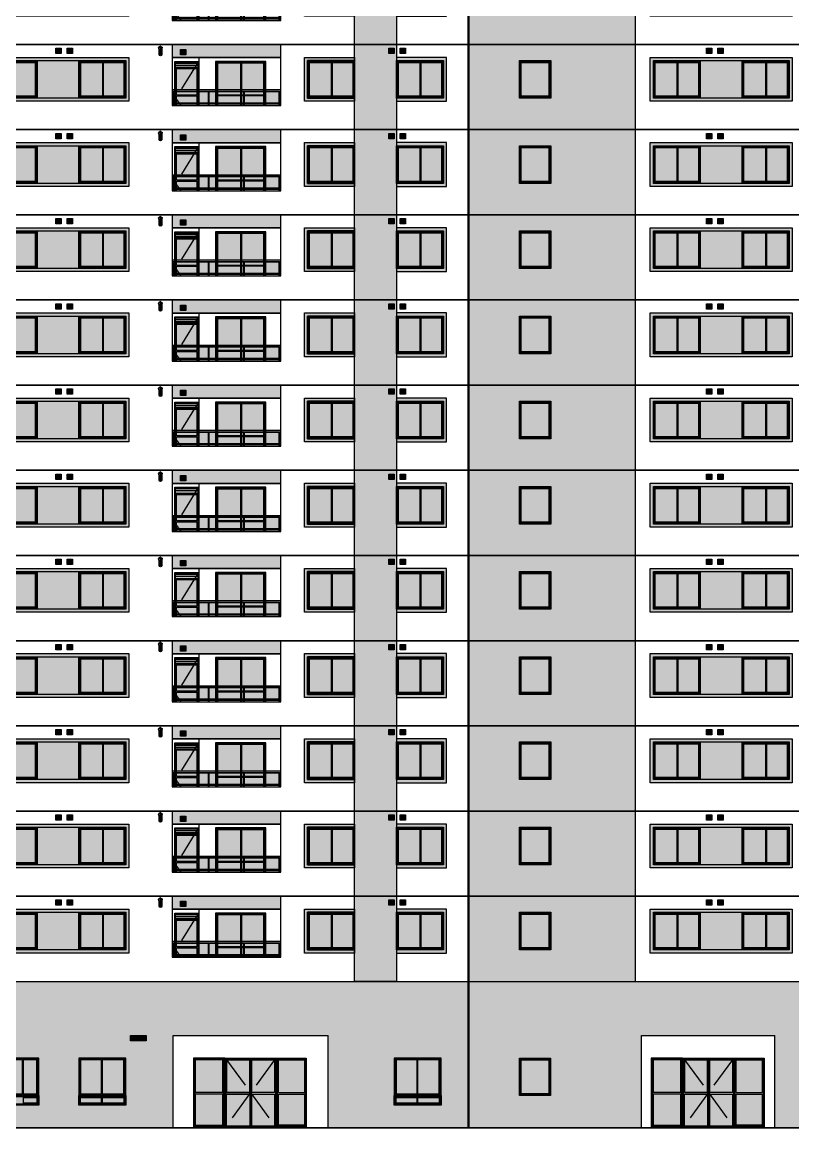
# Model space of a CAD drawing. Header units: metres. Extents: x -8678 to -7768, y 20 to 184.
# Drawn here: x -8319.98 to -8295.38, y 34.34 to 69.65 of the extents above; entities that cross this region are included whole.
import ezdxf
from ezdxf.xclip import XClip

# ---------------------------------------------------------------- set-up
doc = ezdxf.new("R2010")
doc.units = ezdxf.units.M
doc.header["$XCLIPFRAME"] = 0
doc.linetypes.add('CTE ELEV$0$DASHEDX2', pattern=[1.5, 1, -0.5])
for name, color, linetype in [('ARQ-DIM EMBASAM', 2, 'Continuous'), ('CTE ELEV$0$ARQ- FRISO', 7, 'Continuous'), ('CTE ELEV$0$ARQ-AUX', 7, 'Continuous'), ('CTE ELEV$0$ARQ-AUX1', 1, 'Continuous'), ('CTE ELEV$0$ARQ-AUX3', 3, 'Continuous'), ('CTE ELEV$0$ARQ-AUX4', 6, 'Continuous'), ('CTE ELEV$0$ARQ-CAX', 1, 'Continuous'), ('CTE ELEV$0$ARQ-PRJ', 7, 'CTE ELEV$0$DASHEDX2')]:
    doc.layers.add(name, color=color, linetype=linetype)
for name, color, linetype, true_color in [('CTE ELEV$0$COR CASTANHA', 7, 'Continuous', 0x92725d), ('CTE ELEV$0$COR CINZA FECHADO', 7, 'Continuous', 0x56534e), ('CTE ELEV$0$COR-CAIX', 7, 'Continuous', 0x45494e)]:
    doc.layers.add(name, color=color, linetype=linetype, true_color=true_color)

# ---------------------------------------------------------------- blocks, each defined once
blk = doc.blocks.new('CTE ELEV$0$V P DPL 160x220')
at = {"layer": 'CTE ELEV$0$COR CINZA FECHADO', "transparency": 33554687}
h = blk.add_hatch(color=256, dxfattribs=at)
h.dxf.hatch_style = 1
h.paths.add_polyline_path([(0, 2.2), (1.65, 2.2), (1.65, 0), (0, 0)])
h = blk.add_hatch(color=256, dxfattribs=at)
h.dxf.hatch_style = 1
h.paths.add_polyline_path([(0.861, 1.05), (0.855, 1.05), (0.855, 0.03), (1.59, 0.03), (1.59, 0.041)], flags=0)
h.paths.add_polyline_path([(1.59, 1.05), (0.861, 1.05), (1.59, 0.041)], flags=0)
h.paths.add_polyline_path([(1.62, 2.17), (0.825, 2.17), (0.825, 0), (1.62, 0)])
h.paths.add_polyline_path([(1.59, 1.1), (1.59, 2.14), (0.855, 2.14), (0.855, 1.1)], flags=16)
h.paths.add_polyline_path([(1.59, 1.05), (1.59, 0.03), (0.855, 0.03), (0.855, 1.05)], flags=16)
h.paths.add_polyline_path([(0.825, 2.17), (0.03, 2.17), (0.03, 0), (0.825, 0), (0.825, 1.099), (0.824, 1.1), (0.825, 1.101)])
h.paths.add_polyline_path([(0.795, 2.14), (0.06, 2.14), (0.06, 1.1), (0.795, 1.1)], flags=16)
h.paths.add_polyline_path([(0.795, 1.05), (0.795, 0.03), (0.795, 0.03), (0.06, 0.03), (0.06, 1.05)], flags=16)
h = blk.add_hatch(color=254, dxfattribs=at)
h.dxf.hatch_style = 1
h.paths.add_polyline_path([(0.06, 1.1), (0.795, 1.1), (0.795, 2.14), (0.06, 2.14)])
h.paths.add_polyline_path([(0.855, 2.14), (1.59, 2.14), (1.59, 1.1), (0.855, 1.1)])
edge = h.paths.add_edge_path()
edge.add_line((0.795, 1.05), (0.795, 0.03))
edge.add_line((0.855, 1.05), (0.855, 0.03))
h = blk.add_hatch(color=254, dxfattribs=at)
h.dxf.hatch_style = 1
h.paths.add_polyline_path([(0.788, 1.05), (0.06, 1.05), (0.06, 0.042)])
h.paths.add_polyline_path([(0.795, 1.05), (0.788, 1.05), (0.06, 0.042), (0.06, 0.03), (0.795, 0.03)])
h.paths.add_polyline_path([(0.861, 1.05), (0.855, 1.05), (0.855, 0.03), (1.59, 0.03), (1.59, 0.041)])
h.paths.add_polyline_path([(1.59, 1.05), (0.861, 1.05), (1.59, 0.041)], flags=17)
blk.add_line((0.795, 1.1), (0.06, 1.1, 0))
at = {"flags": 128}
for points in [[(0, 2.2), (1.65, 2.2), (1.65, 0), (0, 0), (0, 2.2)], [(0.06, 1.1), (0.06, 2.14), (0.782, 2.14)], [(0.795, 2.14), (0.795, 1.1)], [(0.825, 2.17), (0.825, 0)], [(0.855, 2.14), (1.59, 2.14), (1.59, 1.1)], [(0.855, 2.14), (0.855, 1.1)], [(0.795, 0.03), (0.06, 0.03), (0.06, 1.05)], [(0.795, 1.05), (0.795, 0.03)], [(1.59, 1.05), (1.59, 0.03), (0.855, 0.03)], [(0.855, 1.05), (0.855, 0.03)]]:
    blk.add_lwpolyline(points, dxfattribs=at)
blk.add_lwpolyline([(0.03, 2.17), (1.62, 2.17), (1.62, 0), (0.03, 0)], close=True, dxfattribs=at)
at = {"lineweight": -2}
for points in [[(0.06, 1.1), (0.795, 1.1), (0.795, 2.14), (0.06, 2.14)], [(0.855, 2.14), (1.59, 2.14), (1.59, 1.1), (0.855, 1.1)], [(0.795, 0.03), (0.06, 0.03), (0.06, 1.05), (0.795, 1.05)], [(0.855, 1.05), (1.59, 1.05), (1.59, 0.03), (0.855, 0.03)]]:
    blk.add_lwpolyline(points, close=True, dxfattribs=at)
at = {"layer": 'CTE ELEV$0$ARQ-PRJ'}
for points in [[(0.06, 2.14), (0.824, 1.1), (0.03, 0)], [(1.59, 2.14), (0.824, 1.1), (1.62, 0)]]:
    blk.add_lwpolyline(points, dxfattribs=at)
blk = doc.blocks.new('*U509')
at = {"layer": 'CTE ELEV$0$COR-CAIX', "transparency": 33554687}
h = blk.add_hatch(color=256, dxfattribs=at)
h.dxf.hatch_style = 1
h.paths.add_polyline_path([(0, 2.2), (0.95, 2.2), (0.95, 0), (0, 0)])
h = blk.add_hatch(color=254, dxfattribs=at)
h.dxf.hatch_style = 1
h.paths.add_polyline_path([(0.06, 1.1), (0.89, 1.1), (0.89, 2.14), (0.06, 2.14)])
h.paths.add_polyline_path([(0.06, 0.06), (0.89, 0.06), (0.89, 1.05), (0.06, 1.05)])
for points in [[(0, 2.2), (0.95, 2.2), (0.95, 0), (0, 0)], [(0.03, 2.17), (0.92, 2.17), (0.92, 0.03), (0.03, 0.03)]]:
    blk.add_lwpolyline(points, close=True)
for points in [[(0.06, 1.1), (0.06, 2.14), (0.89, 2.14), (0.89, 1.1)], [(0.06, 1.1), (0.89, 1.1)], [(0.89, 1.05), (0.89, 0.06), (0.06, 0.06), (0.06, 1.05)], [(0.06, 1.05), (0.89, 1.05)]]:
    blk.add_lwpolyline(points)
blk = doc.blocks.new('*U510')
at = {"layer": 'CTE ELEV$0$COR-CAIX', "transparency": 33554687}
h = blk.add_hatch(color=256, dxfattribs=at)
h.dxf.hatch_style = 1
h.paths.add_polyline_path([(0, 2.2), (1, 2.2), (1, 0), (0, 0)])
h = blk.add_hatch(color=254, dxfattribs=at)
h.dxf.hatch_style = 1
h.paths.add_polyline_path([(0.06, 1.1), (0.94, 1.1), (0.94, 2.14), (0.06, 2.14)])
h.paths.add_polyline_path([(0.06, 0.06), (0.94, 0.06), (0.94, 1.05), (0.06, 1.05)])
for points in [[(0, 2.2), (1, 2.2), (1, 0), (0, 0)], [(0.03, 2.17), (0.97, 2.17), (0.97, 0.03), (0.03, 0.03)]]:
    blk.add_lwpolyline(points, close=True)
for points in [[(0.06, 1.1), (0.06, 2.14), (0.94, 2.14), (0.94, 1.1)], [(0.06, 1.1), (0.94, 1.1)], [(0.94, 1.05), (0.94, 0.06), (0.06, 0.06), (0.06, 1.05)], [(0.06, 1.05), (0.94, 1.05)]]:
    blk.add_lwpolyline(points)
blk = doc.blocks.new('CTE ELEV$0$V J 150x120')
at = {"layer": 'CTE ELEV$0$COR-CAIX'}
h = blk.add_hatch(color=256, dxfattribs=at)
h.dxf.hatch_style = 1
h.paths.add_polyline_path([(1.5, 1.2), (0, 1.2), (0, 0), (1.5, 0)])
h = blk.add_hatch(color=254, dxfattribs=at)
h.dxf.hatch_style = 1
h.paths.add_polyline_path([(0.72, 1.14), (0.06, 1.14), (0.06, 0.06), (0.72, 0.06)])
h.paths.add_polyline_path([(0.75, 0.06), (1.44, 0.06), (1.44, 1.14), (0.75, 1.14)])
for points in [[(1.5, 1.2), (0, 1.2), (0, 0), (1.5, 0)], [(1.47, 1.17), (0.03, 1.17), (0.03, 0.03), (1.47, 0.03)]]:
    blk.add_lwpolyline(points, close=True)
for points in [[(0.72, 1.14), (0.06, 1.14), (0.06, 0.06), (0.72, 0.06)], [(0.72, 1.14), (0.72, 0.06)], [(0.75, 1.17), (0.75, 0.03)], [(0.75, 0.06), (1.44, 0.06), (1.44, 1.14), (0.75, 1.14)]]:
    blk.add_lwpolyline(points)
blk = doc.blocks.new('CTE ELEV$0$V J 100x120')
at = {"layer": 'CTE ELEV$0$COR-CAIX', "transparency": 33554687}
h = blk.add_hatch(color=256, dxfattribs=at)
h.dxf.hatch_style = 1
h.paths.add_polyline_path([(0, 1.2), (-1, 1.2), (-1, 0), (0, 0)])
h = blk.add_hatch(color=254, dxfattribs=at)
h.dxf.hatch_style = 1
h.paths.add_polyline_path([(-0.53, 1.14), (-0.94, 1.14), (-0.94, 0.06), (-0.53, 0.06)])
h.paths.add_polyline_path([(-0.06, 1.14), (-0.5, 1.14), (-0.5, 0.06), (-0.06, 0.06)])
at = {"elevation": 0}
for points in [[(0, 1.2), (-1, 1.2), (-1, 0), (0, 0)], [(-0.03, 1.17), (-0.97, 1.17), (-0.97, 0.03), (-0.03, 0.03)]]:
    blk.add_lwpolyline(points, close=True, dxfattribs=at)
for points in [[(-0.53, 1.14), (-0.94, 1.14), (-0.94, 0.06), (-0.53, 0.06)], [(-0.53, 1.14), (-0.53, 0.06)], [(-0.5, 1.17), (-0.5, 0.03)], [(-0.5, 0.06), (-0.06, 0.06), (-0.06, 1.14), (-0.5, 1.14)]]:
    blk.add_lwpolyline(points, dxfattribs=at)
blk = doc.blocks.new('CTE ELEV$0$ELEV 3 PUC')
at = {"layer": 'CTE ELEV$0$COR-CAIX', "transparency": 33554687}
h = blk.add_hatch(color=256, dxfattribs=at)
h.dxf.hatch_style = 1
h.paths.add_polyline_path([(33.218, 2.23), (34.218, 2.23), (34.218, 1.03), (33.218, 1.03)])
h = blk.add_hatch(color=254, dxfattribs=at)
h.dxf.hatch_style = 1
h.paths.add_polyline_path([(34.158, 2.17), (33.278, 2.17), (33.278, 1.09), (34.158, 1.09)])
at = {"layer": 'CTE ELEV$0$COR-CAIX'}
h = blk.add_hatch(color=256, dxfattribs=at)
h.dxf.hatch_style = 1
h.paths.add_polyline_path([(16.873, 1.03), (17.873, 1.03), (17.873, 0.73), (16.873, 0.73)])
h = blk.add_hatch(color=254, dxfattribs=at)
h.dxf.hatch_style = 1
h.paths.add_polyline_path([(17.343, 0.79), (17.343, 0.97), (16.933, 0.97), (16.933, 0.79)])
h.paths.add_polyline_path([(17.813, 0.79), (17.813, 0.97), (17.373, 0.97), (17.373, 0.79)])
h = blk.add_hatch(color=256, dxfattribs=at)
h.dxf.hatch_style = 1
h.paths.add_polyline_path([(19.153, 1.03), (20.653, 1.03), (20.653, 0.73), (19.153, 0.73)])
h = blk.add_hatch(color=254, dxfattribs=at)
h.dxf.hatch_style = 1
h.paths.add_polyline_path([(19.873, 0.79), (19.873, 0.97), (19.213, 0.97), (19.213, 0.79)])
h.paths.add_polyline_path([(20.593, 0.79), (20.593, 0.97), (19.903, 0.97), (19.903, 0.79)])
h = blk.add_hatch(color=256, dxfattribs=at)
h.dxf.hatch_style = 1
h.paths.add_polyline_path([(29.221, 1.03), (30.721, 1.03), (30.721, 0.73), (29.221, 0.73)])
h = blk.add_hatch(color=254, dxfattribs=at)
h.dxf.hatch_style = 1
h.paths.add_polyline_path([(29.941, 0.79), (29.941, 0.97), (29.281, 0.97), (29.281, 0.79)])
h.paths.add_polyline_path([(30.661, 0.79), (30.661, 0.97), (29.971, 0.97), (29.971, 0.79)])
at = {"layer": 'CTE ELEV$0$ARQ-AUX3'}
for p, q in [((31.575, 4.68, 0), (31.575, 0, 0)), ((31.605, 4.68, 0), (31.605, 0, 0)), ((22.168, 0, 0), (22.168, 2.955, 0)), ((27.117, 0, 0), (27.117, 2.955, 0)), ((37.118, 0, 0), (37.118, 2.955, 0)), ((41.378, 0, 0), (41.378, 2.955, 0))]:
    blk.add_line(p, q, dxfattribs=at)
at = {"layer": 'CTE ELEV$0$ARQ-AUX3', "elevation": 0}
for points in [[(22.168, 2.955), (27.117, 2.955)], [(37.118, 2.955), (41.378, 2.955)]]:
    blk.add_lwpolyline(points, dxfattribs=at)
at = {"layer": 'CTE ELEV$0$ARQ-CAX'}
for points in [[(33.218, 2.23), (34.218, 2.23), (34.218, 1.03), (33.218, 1.03)], [(33.248, 2.2), (34.188, 2.2), (34.188, 1.06), (33.248, 1.06)], [(33.278, 2.17), (34.158, 2.17), (34.158, 1.09), (33.278, 1.09)]]:
    blk.add_lwpolyline(points, close=True, dxfattribs=at)
at = {"layer": 'CTE ELEV$0$ARQ-CAX', "elevation": 0}
for points in [[(16.873, 1.03), (17.873, 1.03), (17.873, 0.73), (16.873, 0.73)], [(16.903, 1), (17.843, 1), (17.843, 0.76), (16.903, 0.76)], [(19.153, 1.03), (20.653, 1.03), (20.653, 0.73), (19.153, 0.73)], [(19.183, 1), (20.623, 1), (20.623, 0.76), (19.183, 0.76)], [(29.221, 1.03), (30.721, 1.03), (30.721, 0.73), (29.221, 0.73)], [(29.251, 1), (30.691, 1), (30.691, 0.76), (29.251, 0.76)]]:
    blk.add_lwpolyline(points, close=True, dxfattribs=at)
for points in [[(17.373, 0.97), (17.813, 0.97), (17.813, 0.79), (17.373, 0.79)], [(17.373, 0.97), (17.373, 0.79)], [(19.873, 0.79), (19.213, 0.79), (19.213, 0.97), (19.873, 0.97)], [(19.873, 0.97), (19.873, 0.79)], [(19.903, 0.97), (20.593, 0.97), (20.593, 0.79), (19.903, 0.79)], [(19.903, 0.97), (19.903, 0.79)], [(29.941, 0.79), (29.281, 0.79), (29.281, 0.97), (29.941, 0.97)], [(29.941, 0.97), (29.941, 0.79)], [(29.971, 0.97), (30.661, 0.97), (30.661, 0.79), (29.971, 0.79)], [(29.971, 0.97), (29.971, 0.79)]]:
    blk.add_lwpolyline(points, dxfattribs=at)
at = {"layer": 'Defpoints', "elevation": 0}
blk.add_lwpolyline([(0, 4.68), (58.15, 4.68)], dxfattribs=at)
at = {"layer": 'Defpoints'}
blk.add_lwpolyline([(58.15, 0), (0, 0)], dxfattribs=at)
at = {"layer": 'CTE ELEV$0$ARQ-CAX'}
for name, p in [('CTE ELEV$0$V J 100x120', (17.873, 1.03, 0)), ('CTE ELEV$0$V J 150x120', (19.153, 1.03, 0)), ('CTE ELEV$0$V P DPL 160x220', (23.814, 0.03, 0)), ('*U509', (25.464, 0.03, 0)), ('CTE ELEV$0$V J 150x120', (29.221, 1.03, 0)), ('CTE ELEV$0$V P DPL 160x220', (38.431, 0.03, 0)), ('*U509', (40.082, 0.03, 0))]:
    blk.add_blockref(name, p, dxfattribs=at)
at = {"layer": 'CTE ELEV$0$ARQ-CAX', "xscale": -1}
for p in [(23.813, 0.03, 0), (38.431, 0.03, 0)]:
    blk.add_blockref('*U510', p, dxfattribs=at)
blk = doc.blocks.new('CTE ELEV$0$V P 160x220')
at = {"layer": 'CTE ELEV$0$COR-CAIX'}
h = blk.add_hatch(color=256, dxfattribs=at)
h.dxf.hatch_style = 1
h.paths.add_polyline_path([(0, 2.175), (1.6, 2.175), (1.6, 0), (0, 0)])
h = blk.add_hatch(color=254, dxfattribs=at)
h.dxf.hatch_style = 1
h.paths.add_polyline_path([(0.77, 2.115), (0.06, 2.115), (0.06, 1.1), (0.77, 1.1)])
h.paths.add_polyline_path([(1.54, 2.115), (0.8, 2.115), (0.8, 1.1), (1.54, 1.1)])
h.paths.add_polyline_path([(1.54, 1.07), (0.8, 1.07), (0.8, 0.06), (1.54, 0.06)])
h.paths.add_polyline_path([(0.77, 1.07), (0.06, 1.07), (0.06, 0.06), (0.77, 0.06)])
at = {"layer": 'CTE ELEV$0$ARQ-CAX'}
for p, q in [((0.06, 1.1), (0.77, 1.1)), ((0.06, 1.07), (0.77, 1.07)), ((0.8, 1.1), (1.54, 1.1)), ((0.8, 1.07), (1.54, 1.07))]:
    blk.add_line(p, q, dxfattribs=at)
for points in [[(0, 2.175), (1.6, 2.175), (1.6, 0), (0, 0)], [(0.03, 2.145), (1.57, 2.145), (1.57, 0.03), (0.03, 0.03)]]:
    blk.add_lwpolyline(points, close=True, dxfattribs=at)
for points in [[(0.8, 2.145), (0.8, 0.03)], [(0.06, 1.1), (0.06, 2.115), (0.77, 2.115)], [(0.77, 2.115), (0.77, 1.1)], [(0.8, 2.115), (1.54, 2.115), (1.54, 1.1)], [(0.77, 0.06), (0.06, 0.06), (0.06, 1.07)], [(0.77, 1.07), (0.77, 0.06)], [(1.54, 1.07), (1.54, 0.06), (0.8, 0.06)]]:
    blk.add_lwpolyline(points, dxfattribs=at)
blk = doc.blocks.new('CTE ELEV$0$V P 80x220')
at = {"layer": 'CTE ELEV$0$ARQ-CAX'}
h = blk.add_hatch(dxfattribs=at)
h.set_pattern_fill('LINE', scale=0.02)
h.set_pattern_definition([(0, (0.74004, 2.16916), (0, 0.0635), [])])
h.paths.add_polyline_path([(0.74, 2.145), (0.03, 2.145), (0.03, 2), (0.74, 2)])
h.paths.add_polyline_path([(0.71, 0.2), (0.06, 0.2), (0.06, 0.03), (0.71, 0.03)])
at = {"layer": 'CTE ELEV$0$COR-CAIX'}
h = blk.add_hatch(color=256, dxfattribs=at)
h.dxf.hatch_style = 1
h.paths.add_polyline_path([(0.77, 0), (0.77, 2.175), (0, 2.175), (0, 0)])
h = blk.add_hatch(color=254, dxfattribs=at)
h.dxf.hatch_style = 1
h.paths.add_polyline_path([(0.71, 1.945), (0.154, 1.945), (0.678, 1.1), (0.71, 1.1)])
h.paths.add_polyline_path([(0.154, 1.945), (0.06, 1.945), (0.06, 1.1), (0.678, 1.1)])
h.paths.add_polyline_path([(0.71, 0.958), (0.71, 1.048), (0.697, 1.07), (0.06, 1.07), (0.06, 0.23), (0.193, 0.23)])
h.paths.add_polyline_path([(0.71, 0.958), (0.193, 0.23), (0.71, 0.23)], flags=17)
at = {"layer": 'CTE ELEV$0$ARQ-CAX'}
for points in [[(0.77, 0), (0.77, 2.175), (0, 2.175), (0, 0)], [(0.74, 2.145), (0.03, 2.145), (0.03, 1.975), (0.74, 1.975)]]:
    blk.add_lwpolyline(points, close=True, dxfattribs=at)
for points in [[(0.74, 0), (0.74, 1.975), (0.03, 1.975), (0.03, 0)], [(0.71, 1.1), (0.71, 1.945), (0.06, 1.945), (0.06, 1.1)], [(0.06, 1.1), (0.71, 1.1)], [(0.06, 1.07), (0.06, 0)], [(0.71, 1.07), (0.06, 1.07)], [(0.71, 0), (0.71, 1.07)], [(0.71, 0.23), (0.06, 0.23)], [(0.06, 0.2), (0.71, 0.2)], [(0.06, 0.03), (0.71, 0.03)], [(0, 0), (0.77, 0)]]:
    blk.add_lwpolyline(points, dxfattribs=at)
at = {"layer": 'CTE ELEV$0$ARQ-PRJ'}
blk.add_lwpolyline([(0.03, 2.145), (0.74, 1), (0.03, 0)], dxfattribs=at)
blk = doc.blocks.new('CTE ELEV$0$v grd 3.47')
at = {"layer": 'CTE ELEV$0$COR-CAIX'}
h = blk.add_hatch(color=256, dxfattribs=at)
h.dxf.hatch_style = 1
h.paths.add_polyline_path([(-3.47, 0.45), (0, 0.45), (0, 0.5), (-3.47, 0.5)])
h.paths.add_polyline_path([(-3.405, 0.45), (-3.435, 0.45), (-3.435, 0.01), (-3.405, 0.01)])
h.paths.add_polyline_path([(-2.322, 0.01), (-2.272, 0.01), (-2.272, 0), (-2.322, 0)])
h.paths.add_polyline_path([(-1.198, 0.01), (-1.148, 0.01), (-1.148, 0), (-1.198, 0)])
h.paths.add_polyline_path([(-1.158, 0.08), (-0.065, 0.08), (-0.065, 0.05), (-1.158, 0.05)])
h.paths.add_polyline_path([(-2.282, 0.08), (-1.188, 0.08), (-1.188, 0.05), (-2.282, 0.05)])
h.paths.add_polyline_path([(-1.188, 0.45), (-1.158, 0.45), (-1.158, 0.01), (-1.188, 0.01)])
h.paths.add_polyline_path([(-2.312, 0.45), (-2.282, 0.45), (-2.282, 0.01), (-2.312, 0.01)])
h.paths.add_polyline_path([(-3.405, 0.08), (-2.312, 0.08), (-2.312, 0.05), (-3.405, 0.05)])
h.paths.add_polyline_path([(-3.445, 0.01), (-3.395, 0.01), (-3.395, 0), (-3.445, 0)])
h.paths.add_polyline_path([(-0.075, 0.01), (-0.025, 0.01), (-0.025, 0), (-0.075, 0)])
h.paths.add_polyline_path([(-0.065, 0.45), (-0.035, 0.45), (-0.035, 0.01), (-0.065, 0.01)])
at = {"layer": 'CTE ELEV$0$COR-CAIX', "transparency": 33554610}
h = blk.add_hatch(color=254, dxfattribs=at)
h.dxf.hatch_style = 1
h.paths.add_polyline_path([(-2.312, 0.08), (-2.312, 0.45), (-3.405, 0.45), (-3.405, 0.08)])
h.paths.add_polyline_path([(-1.188, 0.08), (-1.188, 0.45), (-2.282, 0.45), (-2.282, 0.08)])
h.paths.add_polyline_path([(-1.158, 0.08), (-0.065, 0.08), (-0.065, 0.45), (-1.158, 0.45)])
at = {"ltscale": 0.05}
blk.add_lwpolyline([(0, 0.5), (0, 0.45), (-3.47, 0.45), (-3.47, 0.5)], close=True, dxfattribs=at)
for points in [[(-3.435, 0.45), (-3.405, 0.45), (-3.405, 0.01), (-3.435, 0.01)], [(-2.312, 0.45), (-2.282, 0.45), (-2.282, 0.01), (-2.312, 0.01)], [(-1.188, 0.45), (-1.158, 0.45), (-1.158, 0.01), (-1.188, 0.01)], [(-0.065, 0.45), (-0.035, 0.45), (-0.035, 0.01), (-0.065, 0.01)], [(-3.445, 0.01), (-3.395, 0.01), (-3.395, 0), (-3.445, 0)], [(-3.405, 0.08), (-2.312, 0.08), (-2.312, 0.05), (-3.405, 0.05)], [(-2.322, 0.01), (-2.272, 0.01), (-2.272, 0), (-2.322, 0)], [(-2.282, 0.08), (-1.188, 0.08), (-1.188, 0.05), (-2.282, 0.05)], [(-1.198, 0.01), (-1.148, 0.01), (-1.148, 0), (-1.198, 0)], [(-1.158, 0.08), (-0.065, 0.08), (-0.065, 0.05), (-1.158, 0.05)], [(-0.075, 0.01), (-0.025, 0.01), (-0.025, 0), (-0.075, 0)]]:
    blk.add_lwpolyline(points, close=True)
blk.add_lwpolyline([(-3.42, 0.45), (-0.05, 0.45)])
blk = doc.blocks.new('CTE ELEV$0$vp vento kit')
at = {"layer": 'CTE ELEV$0$ARQ-CAX', "transparency": 33554687}
h = blk.add_hatch(dxfattribs=at)
h.set_pattern_fill('LINE', scale=0.01)
h.set_pattern_definition([(0, (8794.04869, -68.72711), (0, 0.03175), [])])
h.paths.add_polyline_path([(-0.16, 0.16), (-0.01, 0.16), (-0.01, 0.01), (-0.16, 0.01)])
at = {"layer": 'CTE ELEV$0$COR-CAIX', "transparency": 33554687}
h = blk.add_hatch(color=256, dxfattribs=at)
h.dxf.hatch_style = 1
h.paths.add_polyline_path([(-0.17, 0.17), (0, 0.17), (0, 0), (-0.17, 0)])
at = {"layer": 'CTE ELEV$0$ARQ-CAX'}
for points in [[(-0.17, 0.17), (0, 0.17), (0, 0), (-0.17, 0)], [(-0.16, 0.16), (-0.01, 0.16), (-0.01, 0.01), (-0.16, 0.01)]]:
    blk.add_lwpolyline(points, close=True, dxfattribs=at)
blk = doc.blocks.new('CTE ELEV$0$V FR CHAPEU CHINES')
at = {"layer": 'CTE ELEV$0$ARQ-AUX'}
h = blk.add_hatch(color=8, dxfattribs=at)
h.dxf.hatch_style = 1
h.paths.add_polyline_path([(-0.01, 0.262), (-0.077, 0.212), (0.057, 0.212)])
h.paths.add_polyline_path([(0.03, 0.167), (-0.05, 0.167), (-0.05, -0.01, 1), (0.03, -0.01)])
h.paths.add_polyline_path([(-0.007, 0.212), (-0.012, 0.212), (-0.012, 0.167), (-0.007, 0.167)])
h.paths.add_polyline_path([(-0.072, 0.212), (-0.077, 0.212), (-0.06, 0.167), (-0.055, 0.167)])
h.paths.add_polyline_path([(0.057, 0.212), (0.052, 0.212), (0.035, 0.167), (0.04, 0.167)])
at = {"layer": 'CTE ELEV$0$ARQ-CAX'}
for p, q in [((0.04, 0.167), (-0.06, 0.167)), ((-0.05, 0.167), (-0.05, -0.01)), ((0.03, -0.01), (0.03, 0.167))]:
    blk.add_line(p, q, dxfattribs=at)
for points in [[(-0.01, 0.262), (-0.077, 0.212)], [(-0.06, 0.167), (-0.077, 0.212)], [(-0.055, 0.167), (-0.072, 0.212)], [(-0.01, 0.262), (0.057, 0.212)], [(0.035, 0.167), (0.052, 0.212)], [(0.04, 0.167), (0.057, 0.212)]]:
    blk.add_lwpolyline(points, dxfattribs=at)
at = {"layer": 'CTE ELEV$0$ARQ-CAX', "elevation": -0.007}
for points in [[(-0.077, 0.212), (0.057, 0.212)], [(-0.012, 0.212), (-0.012, 0.167)], [(-0.007, 0.212), (-0.007, 0.167)]]:
    blk.add_lwpolyline(points, dxfattribs=at)
at = {"layer": 'CTE ELEV$0$ARQ-CAX'}
blk.add_arc((-0.01, -0.01), 0.04, 180, 0, dxfattribs=at)
blk = doc.blocks.new('CTE ELEV$0$elev 3 tipo')
at = {"layer": 'CTE ELEV$0$COR CASTANHA'}
h = blk.add_hatch(color=256, dxfattribs=at)
h.dxf.hatch_style = 1
h.paths.add_polyline_path([(22.13, 2.304), (25.6, 2.304), (25.6, 2.72), (22.13, 2.72)])
at = {"layer": 'CTE ELEV$0$COR CINZA FECHADO'}
h = blk.add_hatch(color=256, dxfattribs=at)
h.dxf.hatch_style = 1
h.paths.add_polyline_path([(27.96, 0), (29.295, 0), (29.295, 2.72), (27.96, 2.72)])
h = blk.add_hatch(color=256, dxfattribs=at)
h.dxf.hatch_style = 1
h.paths.add_polyline_path([(31.605, 2.72), (31.605, 0), (36.92, 0), (36.92, 2.72)])
h.paths.add_polyline_path([(34.221, 1.005), (33.221, 1.005), (33.221, 2.205), (34.221, 2.205)], flags=16)
h.paths.add_polyline_path([(34.191, 1.035), (33.251, 1.035), (33.251, 2.175), (34.191, 2.175)], flags=0)
h.paths.add_polyline_path([(34.161, 1.065), (33.281, 1.065), (33.281, 2.145), (34.161, 2.145)], flags=0)
h = blk.add_hatch(color=256, dxfattribs=at)
h.dxf.hatch_style = 1
h.paths.add_polyline_path([(20.755, 2.305), (16.22, 2.305), (16.22, 0.905), (20.755, 0.905)])
h.paths.add_polyline_path([(16.32, 1.005), (16.32, 2.205), (17.82, 2.205), (20.655, 2.205), (20.655, 1.005), (19.155, 1.005)], flags=16)
h.paths.add_polyline_path([(19.185, 1.035), (19.185, 2.175), (20.625, 2.175), (20.625, 1.035)], flags=0)
h.paths.add_polyline_path([(19.215, 1.065), (19.215, 2.145), (19.905, 2.145), (19.905, 1.065)], flags=0)
h.paths.add_polyline_path([(19.935, 1.065), (19.935, 2.145), (20.595, 2.145), (20.595, 1.065)], flags=0)
h.paths.add_polyline_path([(17.79, 1.035), (16.35, 1.035), (16.35, 2.175), (17.79, 2.175)], flags=0)
h.paths.add_polyline_path([(17.76, 1.065), (17.1, 1.065), (17.1, 2.145), (17.76, 2.145)], flags=0)
h.paths.add_polyline_path([(17.07, 1.065), (16.38, 1.065), (16.38, 2.145), (17.07, 2.145)], flags=0)
h = blk.add_hatch(color=256, dxfattribs=at)
h.dxf.hatch_style = 1
h.paths.add_polyline_path([(19.155, 2.205), (17.82, 2.205), (17.82, 1.005), (19.155, 1.005)])
h = blk.add_hatch(color=256, dxfattribs=at)
h.dxf.hatch_style = 1
h.paths.add_polyline_path([(27.96, 2.305), (26.36, 2.305), (26.36, 0.905), (27.96, 0.905), (27.96, 1.005), (26.46, 1.005), (26.46, 2.205), (27.96, 2.205)])
h = blk.add_hatch(color=256, dxfattribs=at)
h.dxf.hatch_style = 1
h.paths.add_polyline_path([(30.895, 2.305), (29.295, 2.305), (29.295, 2.205), (30.795, 2.205), (30.795, 1.005), (29.295, 1.005), (29.295, 0.905), (30.895, 0.905)])
h = blk.add_hatch(color=256, dxfattribs=at)
h.dxf.hatch_style = 1
h.paths.add_polyline_path([(41.93, 2.305), (37.396, 2.305), (37.396, 0.905), (41.93, 0.905)])
h.paths.add_polyline_path([(37.496, 1.005), (37.496, 2.205), (38.996, 2.205), (41.83, 2.205), (41.83, 1.005), (40.33, 1.005)], flags=16)
h.paths.add_polyline_path([(40.36, 1.035), (40.36, 2.175), (41.8, 2.175), (41.8, 1.035)], flags=0)
h.paths.add_polyline_path([(40.39, 1.065), (40.39, 2.145), (41.08, 2.145), (41.08, 1.065)], flags=0)
h.paths.add_polyline_path([(38.966, 1.035), (37.526, 1.035), (37.526, 2.175), (38.966, 2.175)], flags=0)
h.paths.add_polyline_path([(38.936, 1.065), (38.276, 1.065), (38.276, 2.145), (38.936, 2.145)], flags=0)
h.paths.add_polyline_path([(41.11, 1.065), (41.11, 2.145), (41.77, 2.145), (41.77, 1.065)], flags=0)
h.paths.add_polyline_path([(38.246, 1.065), (37.556, 1.065), (37.556, 2.145), (38.246, 2.145)], flags=0)
h = blk.add_hatch(color=256, dxfattribs=at)
h.dxf.hatch_style = 1
h.paths.add_polyline_path([(40.33, 2.205), (38.996, 2.205), (38.996, 1.005), (40.33, 1.005)])
at = {"layer": 'CTE ELEV$0$COR-CAIX', "transparency": 33554687}
h = blk.add_hatch(color=256, dxfattribs=at)
h.dxf.hatch_style = 1
h.paths.add_polyline_path([(33.221, 2.205), (34.221, 2.205), (34.221, 1.005), (33.221, 1.005)])
h = blk.add_hatch(color=254, dxfattribs=at)
h.dxf.hatch_style = 1
h.paths.add_polyline_path([(34.161, 2.145), (33.281, 2.145), (33.281, 1.065), (34.161, 1.065)])
at = {"layer": 'CTE ELEV$0$ARQ- FRISO'}
for points in [[(58.15, 2.72), (0, 2.72)], [(0, 0), (58.15, 0)]]:
    blk.add_lwpolyline(points, dxfattribs=at)
at = {"layer": 'CTE ELEV$0$ARQ- FRISO', "elevation": 0}
blk.add_lwpolyline([(36.92, 2.72), (36.92, 0)], dxfattribs=at)
at = {"layer": 'CTE ELEV$0$ARQ-AUX1'}
blk.add_line((22.99, 2.304, 0), (22.99, 0.77, 0), dxfattribs=at)
at = {"layer": 'CTE ELEV$0$ARQ-AUX3'}
for p, q in [((31.575, 2.72, 0), (31.575, 0, 0)), ((31.605, 2.72, 0), (31.605, 0, 0))]:
    blk.add_line(p, q, dxfattribs=at)
at = {"layer": 'CTE ELEV$0$ARQ-AUX3', "elevation": 0}
blk.add_lwpolyline([(25.6, 2.304), (22.13, 2.304), (22.13, 0.77), (25.6, 0.77)], close=True, dxfattribs=at)
at = {"layer": 'CTE ELEV$0$ARQ-CAX', "elevation": 0}
for points in [[(33.221, 2.205), (34.221, 2.205), (34.221, 1.005), (33.221, 1.005)], [(33.251, 2.175), (34.191, 2.175), (34.191, 1.035), (33.251, 1.035)], [(33.281, 2.145), (34.161, 2.145), (34.161, 1.065), (33.281, 1.065)]]:
    blk.add_lwpolyline(points, close=True, dxfattribs=at)
at = {"layer": 'CTE ELEV$0$COR CASTANHA', "elevation": 0}
blk.add_lwpolyline([(22.13, 2.304), (25.6, 2.304), (25.6, 2.72), (22.13, 2.72)], close=True, dxfattribs=at)
at = {"layer": 'CTE ELEV$0$COR CINZA FECHADO'}
blk.add_lwpolyline([(27.96, 2.72), (29.295, 2.72), (29.295, 0), (27.96, 0)], close=True, dxfattribs=at)
at = {"layer": 'CTE ELEV$0$COR CINZA FECHADO', "elevation": 0}
for points in [[(16.22, 2.305), (20.755, 2.305), (20.755, 0.905), (16.22, 0.905)], [(16.32, 2.205), (20.655, 2.205), (20.655, 1.005), (16.32, 1.005)], [(27.96, 2.205), (26.46, 2.205), (26.46, 1.005), (27.96, 1.005), (27.96, 0.905), (26.36, 0.905), (26.36, 2.305), (27.96, 2.305)], [(29.295, 2.205), (30.795, 2.205), (30.795, 1.005), (29.295, 1.005), (29.295, 0.905), (30.895, 0.905), (30.895, 2.305), (29.295, 2.305)], [(37.396, 2.305), (41.93, 2.305), (41.93, 0.905), (37.396, 0.905)], [(37.496, 2.205), (41.83, 2.205), (41.83, 1.005), (37.496, 1.005)]]:
    blk.add_lwpolyline(points, close=True, dxfattribs=at)
at = {"layer": 'CTE ELEV$0$ARQ-AUX1', "xscale": -1}
blk.add_blockref('CTE ELEV$0$V FR CHAPEU CHINES', (21.75, 2.409, 0), dxfattribs=at)
at = {"layer": 'CTE ELEV$0$ARQ-AUX3', "xscale": -1}
blk.add_blockref('CTE ELEV$0$v grd 3.47', (22.13, 0.77, 0), dxfattribs=at)
at = {"layer": 'CTE ELEV$0$ARQ-CAX'}
for p in [(18.595, 2.43), (18.954, 2.43, 0), (22.575, 2.389, 0), (29.226, 2.43), (29.585, 2.43, 0), (39.366, 2.43, 0), (39.726, 2.43, 0)]:
    blk.add_blockref('CTE ELEV$0$vp vento kit', p, dxfattribs=at)
at = {"layer": 'CTE ELEV$0$ARQ-CAX', "xscale": -1}
for p in [(17.82, 1.005, 0), (20.655, 1.005, 0), (27.96, 1.005, 0), (30.795, 1.005, 0), (38.996, 1.005, 0), (41.83, 1.005, 0)]:
    blk.add_blockref('CTE ELEV$0$V J 150x120', p, dxfattribs=at)
at = {"layer": 'CTE ELEV$0$ARQ-CAX'}
ref = blk.add_blockref('CTE ELEV$0$V P 80x220', (22.985, 0.005, 0), dxfattribs=dict(at, xscale=-1))
XClip(ref).set_block_clipping_path([(-0.0050048495, 0.7649479396), (0.8477270332, 2.3049873234)])
ref = blk.add_blockref('CTE ELEV$0$V P 160x220', (25.12, 0.005, 0), dxfattribs=dict(at, xscale=-1))
XClip(ref).set_block_clipping_path([(0, 0.7650000488), (1.6, 2.2)])
blk = doc.blocks.new('CTE ELEV$0$vent ac')
at = {"layer": 'CTE ELEV$0$ARQ-CAX', "transparency": 33554687}
h = blk.add_hatch(dxfattribs=at)
h.set_pattern_fill('LINE', scale=0.01)
h.set_pattern_definition([(0, (8794.54869, -68.72711), (0, 0.03175), [])])
h.paths.add_polyline_path([(0.01, 0.16), (0.49, 0.16), (0.49, 0.01), (0.01, 0.01)])
at = {"layer": 'CTE ELEV$0$COR-CAIX', "transparency": 33554687}
h = blk.add_hatch(color=256, dxfattribs=at)
h.dxf.hatch_style = 1
h.paths.add_polyline_path([(0, 0.17), (0.5, 0.17), (0.5, 0), (0, 0)])
at = {"layer": 'CTE ELEV$0$ARQ-CAX'}
for points in [[(0, 0.17), (0.5, 0.17), (0.5, 0), (0, 0)], [(0.01, 0.16), (0.49, 0.16), (0.49, 0.01), (0.01, 0.01)]]:
    blk.add_lwpolyline(points, close=True, dxfattribs=at)
blk = doc.blocks.new('CTE ELEV')
at = {"layer": 'CTE ELEV$0$COR CINZA FECHADO', "transparency": 33554687}
h = blk.add_hatch(color=256, dxfattribs=at)
h.dxf.hatch_style = 1
h.paths.add_polyline_path([(-8305.7815, 39.02), (-8337.3262, 39.02), (-8337.3262, 34.34), (-8336.9258, 34.34), (-8336.9258, 37.295), (-8331.708, 37.295), (-8331.708, 34.34), (-8331.3079, 34.34), (-8331.3079, 37.295), (-8326.3081, 37.295), (-8326.3081, 34.34), (-8325.858, 34.34), (-8325.858, 37.295), (-8320.908, 37.295), (-8320.908, 34.34), (-8315.158, 34.34), (-8315.158, 37.295), (-8310.2093, 37.295), (-8310.2093, 34.34), (-8305.7815, 34.34)])
h.paths.add_polyline_path([(-8316.6728, 36.57), (-8316.6728, 35.37), (-8318.1728, 35.37), (-8318.1728, 36.57)], flags=16)
h.paths.add_polyline_path([(-8316.7028, 36.54), (-8316.7028, 35.4), (-8318.1428, 35.4), (-8318.1428, 36.54)], flags=0)
h.paths.add_polyline_path([(-8317.4528, 36.51), (-8317.4528, 35.43), (-8318.1128, 35.43), (-8318.1128, 36.51)], flags=0)
h.paths.add_polyline_path([(-8317.4228, 36.51), (-8316.7328, 36.51), (-8316.7328, 35.43), (-8317.4228, 35.43)], flags=0)
h.paths.add_polyline_path([(-8319.453, 36.57), (-8319.453, 35.37), (-8320.453, 35.37), (-8320.453, 36.57)], flags=16)
h.paths.add_polyline_path([(-8319.483, 36.54), (-8319.483, 35.4), (-8320.423, 35.4), (-8320.423, 36.54)], flags=0)
h.paths.add_polyline_path([(-8319.513, 36.51), (-8319.513, 35.43), (-8319.953, 35.43), (-8319.953, 36.51)], flags=0)
h.paths.add_polyline_path([(-8319.983, 36.51), (-8319.983, 35.43), (-8320.393, 35.43), (-8320.393, 36.51)], flags=0)
h.paths.add_polyline_path([(-8308.1054, 36.57), (-8306.6054, 36.57), (-8306.6054, 35.37), (-8308.1054, 35.37)], flags=16)
h.paths.add_polyline_path([(-8308.0754, 36.54), (-8306.6354, 36.54), (-8306.6354, 35.4), (-8308.0754, 35.4)], flags=0)
h.paths.add_polyline_path([(-8308.0454, 36.51), (-8307.3854, 36.51), (-8307.3854, 35.43), (-8308.0454, 35.43)], flags=0)
h.paths.add_polyline_path([(-8307.3554, 36.51), (-8306.6654, 36.51), (-8306.6654, 35.43), (-8307.3554, 35.43)], flags=0)
h = blk.add_hatch(color=256, dxfattribs=at)
h.dxf.hatch_style = 1
h.paths.add_polyline_path([(-8305.7515, 39.02), (-8305.7815, 39.02), (-8305.7815, 34.34), (-8305.7515, 34.34)])
h.paths.add_polyline_path([(-8279.1763, 39.02), (-8305.7515, 39.02), (-8305.7515, 34.34), (-8300.2081, 34.34), (-8300.2081, 37.295), (-8295.948, 37.295), (-8295.948, 34.34), (-8293.3897, 34.34), (-8293.3897, 37.295), (-8290.578, 37.295), (-8290.578, 34.34), (-8290.128, 34.34), (-8290.128, 37.295), (-8285.128, 37.295), (-8285.128, 34.34), (-8284.7279, 34.34), (-8284.7279, 37.295), (-8279.5746, 37.295), (-8279.5746, 34.34), (-8279.1763, 34.34)])
h.paths.add_polyline_path([(-8303.1078, 36.57), (-8303.1078, 35.37), (-8304.1078, 35.37), (-8304.1078, 36.57)], flags=16)
h.paths.add_polyline_path([(-8303.1378, 36.54), (-8303.1378, 35.4), (-8304.0778, 35.4), (-8304.0778, 36.54)], flags=0)
h.paths.add_polyline_path([(-8303.1678, 36.51), (-8303.1678, 35.43), (-8304.0478, 35.43), (-8304.0478, 36.51)], flags=0)
at = {"layer": 'CTE ELEV$0$ARQ-AUX3', "elevation": 0}
blk.add_lwpolyline([(-8337.3262, 34.34), (-8279.1758, 34.34)], dxfattribs=at)
for name, p in [('CTE ELEV$0$elev 3 tipo', (-8337.3262, 68.94, 0)), ('CTE ELEV$0$elev 3 tipo', (-8337.3262, 66.22, 0)), ('CTE ELEV$0$elev 3 tipo', (-8337.3262, 63.5, 0)), ('CTE ELEV$0$elev 3 tipo', (-8337.3262, 60.78, 0)), ('CTE ELEV$0$elev 3 tipo', (-8337.3262, 58.06, 0)), ('CTE ELEV$0$elev 3 tipo', (-8337.3262, 55.34, 0)), ('CTE ELEV$0$elev 3 tipo', (-8337.3262, 52.62, 0)), ('CTE ELEV$0$elev 3 tipo', (-8337.3262, 49.9, 0)), ('CTE ELEV$0$elev 3 tipo', (-8337.3262, 47.18, 0)), ('CTE ELEV$0$elev 3 tipo', (-8337.3262, 44.46, 0)), ('CTE ELEV$0$elev 3 tipo', (-8337.3262, 41.74, 0)), ('CTE ELEV$0$elev 3 tipo', (-8337.3262, 39.02, 0)), ('CTE ELEV$0$ELEV 3 PUC', (-8337.3262, 34.34, 0))]:
    blk.add_blockref(name, p)
at = {"layer": 'CTE ELEV$0$ARQ-AUX4'}
blk.add_blockref('CTE ELEV$0$vent ac', (-8316.518, 37.125, 0), dxfattribs=at)

msp = doc.modelspace()

# ---------------------------------------------------------------- block references
at = {"layer": 'ARQ-DIM EMBASAM'}
msp.add_blockref('CTE ELEV', (0, 0), dxfattribs=at)

doc.saveas('drawing.dxf')
